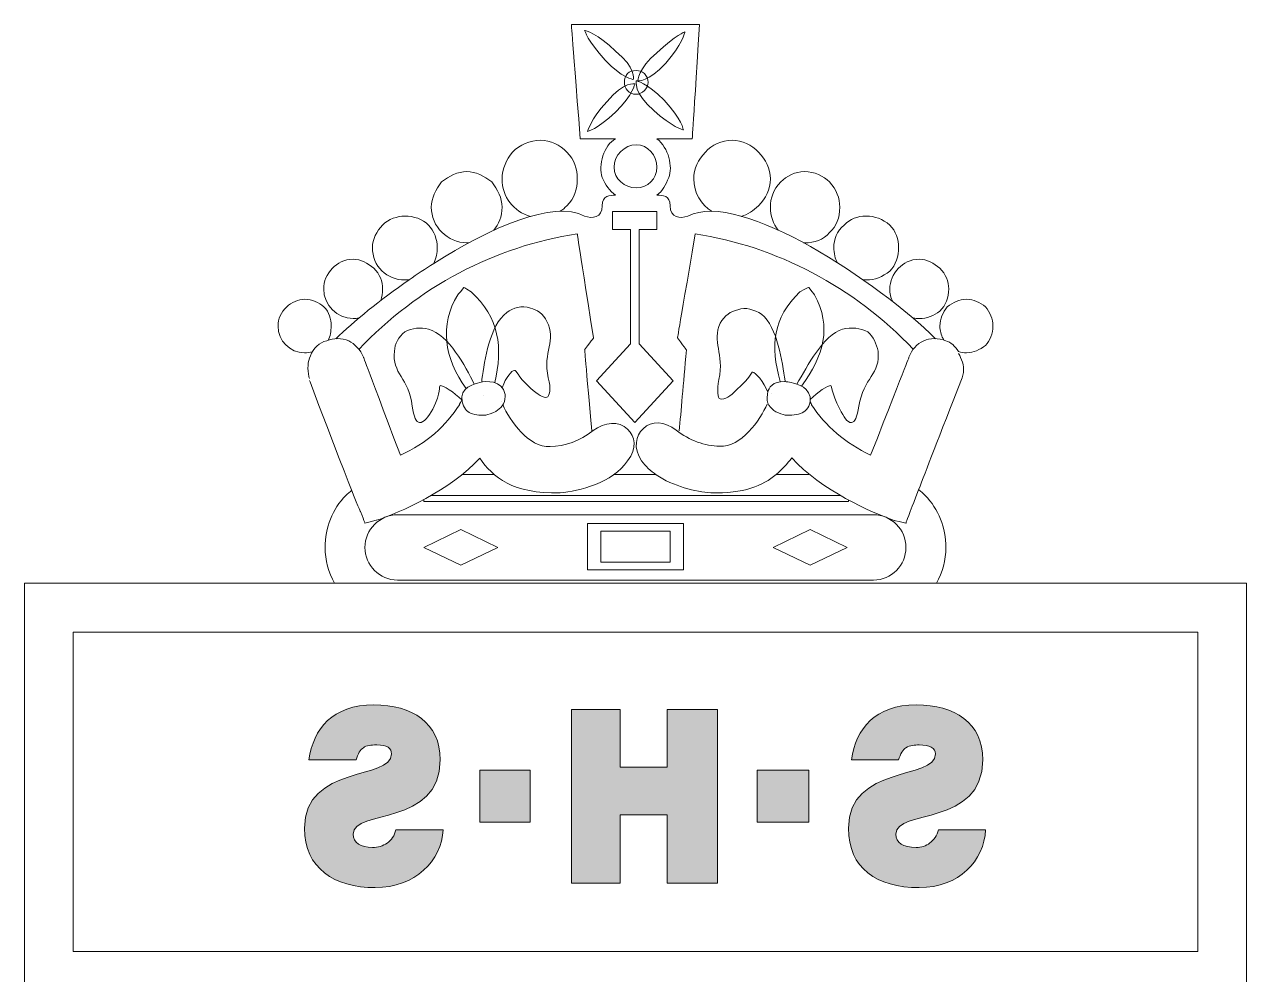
# Model space of a CAD drawing. Header units: millimetres. Extents: x -19 to 19, y 0.4 to 44.6.
# Drawn here: x -11.76 to 11.77, y 26.35 to 44.64 of the extents above; entities that cross this region are included whole.
import ezdxf

# ---------------------------------------------------------------- set-up
doc = ezdxf.new("R2010")
doc.units = ezdxf.units.MM
doc.header["$MEASUREMENT"] = 0
doc.layers.add('Layer 1', color=7, linetype='Continuous')

msp = doc.modelspace()

# ---------------------------------------------------------------- hatches: boundary and pattern name
at = {"layer": 'Layer 1', "true_color": 0x000000}
h = msp.add_hatch(color=18, dxfattribs=at)
h.dxf.hatch_style = 2
edge = h.paths.add_edge_path()
edge.add_spline(control_points=[(-5.375, 30.487), (-5.346, 30.601), (-5.289, 30.687), (-5.233, 30.716), (-5.176, 30.773), (-5.091, 30.773), (-4.977, 30.773), (-4.778, 30.773), (-4.693, 30.716), (-4.693, 30.601), (-4.693, 30.087), (-6.368, 30.401), (-6.368, 29.172), (-6.368, 28.4), (-5.8, 28.028), (-5.005, 28.028), (-4.239, 28.028), (-3.728, 28.543), (-3.7, 29.143), (-4.608, 29.143), (-4.608, 29.143), (-4.608, 29.143), (-4.636, 29.029), (-4.693, 28.943), (-4.778, 28.886), (-4.864, 28.829), (-4.949, 28.8), (-5.062, 28.8), (-5.289, 28.8), (-5.431, 28.886), (-5.431, 29.057), (-5.431, 29.543), (-3.756, 29.2), (-3.756, 30.487), (-3.756, 31.202), (-4.296, 31.545), (-5.034, 31.545), (-5.829, 31.545), (-6.198, 31.088), (-6.283, 30.487), (-6.283, 30.487), (-5.375, 30.487), (-5.375, 30.487)], knot_values=[0, 0, 0, 0, 1, 1, 1, 2, 2, 2, 3, 3, 3, 4, 4, 4, 5, 5, 5, 6, 6, 6, 7, 7, 7, 8, 8, 8, 9, 9, 9, 10, 10, 10, 11, 11, 11, 12, 12, 12, 13, 13, 13, 14, 14, 14, 14], degree=3, periodic=0)
h = msp.add_hatch(color=18, dxfattribs=at)
h.dxf.hatch_style = 2
edge = h.paths.add_edge_path()
edge.add_spline(control_points=[(5.072, 30.487), (5.101, 30.601), (5.158, 30.687), (5.214, 30.716), (5.299, 30.773), (5.385, 30.773), (5.47, 30.773), (5.669, 30.773), (5.782, 30.716), (5.782, 30.601), (5.782, 30.087), (4.107, 30.401), (4.107, 29.172), (4.107, 28.4), (4.647, 28.028), (5.47, 28.028), (6.236, 28.028), (6.719, 28.543), (6.747, 29.143), (5.839, 29.143), (5.839, 29.143), (5.839, 29.143), (5.811, 29.029), (5.754, 28.943), (5.669, 28.886), (5.612, 28.829), (5.498, 28.8), (5.413, 28.8), (5.158, 28.8), (5.016, 28.886), (5.016, 29.057), (5.016, 29.543), (6.691, 29.2), (6.691, 30.487), (6.691, 31.202), (6.151, 31.545), (5.413, 31.545), (4.618, 31.545), (4.249, 31.088), (4.164, 30.487), (4.164, 30.487), (5.072, 30.487), (5.072, 30.487)], knot_values=[0, 0, 0, 0, 1, 1, 1, 2, 2, 2, 3, 3, 3, 4, 4, 4, 5, 5, 5, 6, 6, 6, 7, 7, 7, 8, 8, 8, 9, 9, 9, 10, 10, 10, 11, 11, 11, 12, 12, 12, 13, 13, 13, 14, 14, 14, 14], degree=3, periodic=0)
h = msp.add_hatch(color=18, dxfattribs=at)
h.dxf.hatch_style = 2
h.paths.add_polyline_path([(1.581, 28.114), (1.581, 31.459), (0.615, 31.459), (0.615, 30.344), (-0.293, 30.344), (-0.293, 31.459), (-1.23, 31.459), (-1.23, 28.114), (-0.293, 28.114), (-0.293, 29.429), (0.615, 29.429), (0.615, 28.114)])
h = msp.add_hatch(color=18, dxfattribs=at)
h.dxf.hatch_style = 2
h.paths.add_polyline_path([(-2.99, 29.286), (-2.99, 30.287), (-2.025, 30.287), (-2.025, 29.286)])
h = msp.add_hatch(color=18, dxfattribs=at)
h.dxf.hatch_style = 2
h.paths.add_polyline_path([(2.347, 29.286), (2.347, 30.287), (3.341, 30.287), (3.341, 29.286)])

# ---------------------------------------------------------------- linework, layer by layer
at = {"layer": 'Layer 1', "color": 5, "lineweight": 0}
for p, q in [((-0.435, 40.695), (-0.435, 41.038)), ((-0.435, 41.038), (0.417, 41.038)), ((0.417, 41.038), (0.417, 40.695)), ((-0.094, 40.695), (-0.435, 40.695)), ((-0.094, 38.494), (-0.094, 40.695)), ((0.417, 40.695), (0.076, 40.695)), ((0.076, 40.695), (0.076, 38.494)), ((-0.747, 37.779), (-0.094, 38.494)), ((-0.094, 38.494), (-0.094, 38.494)), ((0.076, 38.494), (0.729, 37.779)), ((-0.009, 36.978), (-0.747, 37.779)), ((0.729, 37.779), (-0.009, 36.978)), ((-2.913, 37.497), (-2.913, 37.497)), ((-2.505, 37.477), (-2.505, 37.477)), ((2.627, 37.531), (2.627, 37.531)), ((-2.577, 37.384), (-2.577, 37.384)), ((-2.552, 37.325), (-2.552, 37.325)), ((2.541, 37.336), (2.541, 37.336)), ((3.184, 37.154), (3.184, 37.154)), ((0.405, 35.977), (0.405, 35.977)), ((-3.928, 35.577), (3.951, 35.577)), ((-4.069, 35.462), (-4.069, 35.498)), ((4.107, 35.462), (-4.069, 35.462)), ((-4.069, 35.462), (-4.069, 35.462)), ((4.107, 35.489), (4.107, 35.462)), ((-4.069, 34.576), (-3.359, 34.919)), ((-3.359, 34.919), (-2.649, 34.576)), ((-0.918, 34.147), (-0.918, 35.034)), ((-0.918, 35.034), (0.928, 35.034)), ((-0.662, 34.29), (-0.662, 34.891)), ((-0.662, 34.891), (0.672, 34.891)), ((0.672, 34.891), (0.672, 34.29)), ((0.928, 35.034), (0.928, 34.147)), ((3.369, 34.919), (2.659, 34.576)), ((4.079, 34.576), (3.369, 34.919)), ((-3.359, 34.233), (-4.069, 34.576)), ((-2.649, 34.576), (-3.359, 34.233)), ((-2.649, 34.576), (-2.649, 34.576)), ((2.659, 34.576), (3.369, 34.233)), ((2.659, 34.576), (2.659, 34.576)), ((3.369, 34.233), (4.079, 34.576)), ((0.928, 34.147), (-0.918, 34.147)), ((-0.918, 34.147), (-0.918, 34.147)), ((0.672, 34.29), (-0.662, 34.29)), ((-0.662, 34.29), (-0.662, 34.29)), ((-10.825, 32.946), (-10.825, 26.798)), ((10.835, 32.946), (-10.825, 32.946)), ((-10.825, 32.946), (-10.825, 32.946)), ((10.835, 26.798), (10.835, 32.946)), ((-10.825, 26.798), (10.835, 26.798))]:
    msp.add_line(p, q, dxfattribs=at)
at = {"layer": 'Layer 1', "color": 18, "lineweight": 0, "true_color": 0x000000}
for p, q in [((-0.293, 31.459), (-1.23, 31.459)), ((-1.23, 31.459), (-1.23, 28.114)), ((-0.293, 30.344), (-0.293, 31.459)), ((1.581, 31.459), (0.615, 31.459)), ((0.615, 31.459), (0.615, 30.344)), ((1.581, 28.114), (1.581, 31.459)), ((-2.99, 29.286), (-2.99, 30.287)), ((-2.99, 30.287), (-2.025, 30.287)), ((-2.025, 30.287), (-2.025, 29.286)), ((0.615, 30.344), (-0.293, 30.344)), ((2.347, 29.286), (2.347, 30.287)), ((2.347, 30.287), (3.341, 30.287)), ((3.341, 30.287), (3.341, 29.286)), ((-0.293, 28.114), (-0.293, 29.429)), ((-0.293, 29.429), (0.615, 29.429)), ((0.615, 29.429), (0.615, 28.114)), ((-2.025, 29.286), (-2.99, 29.286)), ((-2.99, 29.286), (-2.99, 29.286)), ((3.341, 29.286), (2.347, 29.286)), ((2.347, 29.286), (2.347, 29.286)), ((-1.23, 28.114), (-0.293, 28.114)), ((0.615, 28.114), (1.581, 28.114)), ((1.581, 28.114), (1.581, 28.114))]:
    msp.add_line(p, q, dxfattribs=at)
at = {"layer": 'Layer 1', "color": 5, "lineweight": 0}
for points in [[(-1.059, 42.44), (-1.23, 44.641), (-1.23, 44.641), (-1.23, 44.641)], [(-1.23, 44.641), (1.24, 44.641), (1.24, 44.641), (1.24, 44.641)], [(-0.378, 44.127), (-0.719, 44.47), (-0.974, 44.527), (-0.974, 44.527)], [(-0.974, 44.527), (-0.974, 44.527), (-0.918, 44.327), (-0.577, 43.955)], [(0.956, 44.498), (0.956, 44.498), (0.786, 44.441), (0.417, 44.098)], [(0.587, 43.898), (0.899, 44.241), (0.956, 44.498), (0.956, 44.498)], [(1.24, 44.641), (1.098, 42.44), (1.098, 42.44), (1.098, 42.44)], [(-0.038, 43.583), (-0.038, 43.583), (0.019, 43.812), (-0.378, 44.127)], [(0.417, 44.098), (0.048, 43.783), (0.048, 43.555), (0.048, 43.555)], [(-0.577, 43.955), (-0.265, 43.612), (-0.038, 43.583), (-0.038, 43.583)], [(0.048, 43.555), (0.048, 43.555), (0.246, 43.526), (0.587, 43.898)], [(-0.009, 43.498), (-0.009, 43.498), (-0.208, 43.555), (-0.549, 43.154)], [(0.019, 43.555), (0.019, 43.555), (-0.038, 43.326), (0.36, 42.983)], [(0.559, 43.183), (0.218, 43.526), (0.019, 43.555), (0.019, 43.555)], [(-0.378, 42.954), (-0.038, 43.297), (-0.009, 43.498), (-0.009, 43.498)], [(-0.549, 43.154), (-0.861, 42.811), (-0.918, 42.583), (-0.918, 42.583)], [(0.928, 42.611), (0.928, 42.611), (0.899, 42.811), (0.559, 43.183)], [(-0.918, 42.583), (-0.918, 42.583), (-0.747, 42.611), (-0.378, 42.954)], [(0.36, 42.983), (0.701, 42.668), (0.928, 42.611), (0.928, 42.611)], [(-0.378, 42.44), (-1.059, 42.44), (-1.059, 42.44), (-1.059, 42.44)], [(-0.634, 41.696), (-0.719, 41.925), (-0.605, 42.325), (-0.378, 42.44)], [(1.098, 42.44), (0.417, 42.44), (0.417, 42.44), (0.417, 42.44)], [(0.417, 42.44), (0.644, 42.268), (0.729, 41.896), (0.644, 41.696)], [(2.603, 41.667), (2.603, 41.868), (2.517, 42.039), (2.375, 42.182)], [(-0.378, 41.353), (-0.492, 41.439), (-0.577, 41.553), (-0.634, 41.696)], [(0.644, 41.696), (0.587, 41.553), (0.53, 41.439), (0.417, 41.353)], [(2.375, 41.153), (2.517, 41.296), (2.603, 41.467), (2.603, 41.667)], [(1.013, 40.953), (2.026, 41.476), (4.706, 39.651), (5.783, 38.593)], [(3.937, 41.124), (3.937, 41.296), (3.88, 41.467), (3.738, 41.61)], [(-3.881, 40.041), (-2.779, 40.74), (-1.58, 41.265), (-0.974, 40.953)], [(-1.444, 41.045), (-1.399, 41.076), (-1.356, 41.112), (-1.315, 41.153)], [(2.039, 40.947), (2.165, 40.982), (2.277, 41.054), (2.375, 41.153)], [(3.738, 40.638), (3.88, 40.752), (3.937, 40.924), (3.937, 41.124)], [(5.072, 40.352), (5.072, 40.495), (5.016, 40.667), (4.902, 40.781)], [(-1.116, 40.609), (-2.699, 40.374), (-4.187, 39.59), (-5.32, 38.386)], [(-0.804, 38.608), (-1.116, 40.609), (-1.116, 40.609), (-1.116, 40.609)], [(1.155, 40.609), (0.814, 38.608), (0.814, 38.608), (0.814, 38.608)], [(5.354, 38.391), (4.217, 39.591), (2.71, 40.375), (1.155, 40.609)], [(-3.245, 40.438), (-3.232, 40.438), (-3.219, 40.438), (-3.205, 40.439)], [(4.902, 39.895), (5.016, 40.009), (5.072, 40.181), (5.072, 40.352)], [(-4.353, 39.727), (-4.199, 39.834), (-4.041, 39.94), (-3.881, 40.041)], [(6.038, 39.551), (6.038, 39.694), (5.981, 39.837), (5.867, 39.952)], [(-5.767, 38.592), (-5.419, 38.927), (-4.914, 39.338), (-4.353, 39.727)], [(-4.438, 39.723), (-4.41, 39.723), (-4.381, 39.725), (-4.353, 39.728)], [(-3.302, 39.58), (-3.416, 39.437), (-3.416, 39.437), (-3.416, 39.437)], [(-3.16, 39.494), (-3.302, 39.58), (-3.302, 39.58), (-3.302, 39.58)], [(3.17, 39.494), (3.341, 39.58), (3.341, 39.58), (3.341, 39.58)], [(3.341, 39.58), (3.454, 39.437), (3.454, 39.437), (3.454, 39.437)], [(5.867, 39.123), (5.981, 39.237), (6.038, 39.38), (6.038, 39.551)], [(-3.416, 39.437), (-3.773, 38.855), (-3.678, 38.219), (-3.258, 37.634)], [(-2.705, 37.747), (-2.543, 38.416), (-2.622, 39.006), (-3.16, 39.494)], [(2.789, 37.767), (2.604, 38.46), (2.643, 38.991), (3.17, 39.494)], [(3.454, 39.437), (3.786, 38.824), (3.633, 38.265), (3.204, 37.68)], [(-2.953, 37.811), (-2.896, 38.183), (-2.811, 38.84), (-2.47, 39.098)], [(-2.47, 39.098), (-2.356, 39.183), (-2.186, 39.241), (-2.016, 39.183)], [(-2.016, 39.183), (-1.902, 39.155), (-1.76, 39.069), (-1.704, 38.926)], [(1.978, 39.151), (1.836, 39.123), (1.723, 39.037), (1.637, 38.894)], [(2.432, 39.065), (2.29, 39.151), (2.12, 39.208), (1.978, 39.151)], [(6.889, 38.837), (6.889, 38.98), (6.833, 39.094), (6.747, 39.208)], [(-5.431, 38.98), (-5.394, 38.98), (-5.357, 38.984), (-5.321, 38.991)], [(-1.704, 38.926), (-1.505, 38.554), (-1.789, 38.354), (-1.675, 37.839)], [(1.637, 38.894), (1.467, 38.522), (1.723, 38.322), (1.609, 37.807)], [(2.886, 37.779), (2.83, 38.15), (2.745, 38.808), (2.432, 39.065)], [(6.747, 38.465), (6.833, 38.551), (6.889, 38.694), (6.889, 38.837)], [(-5.516, 38.551), (-5.658, 38.608), (-5.8, 38.608), (-5.942, 38.551)], [(-4.438, 38.722), (-4.551, 38.636), (-4.636, 38.494), (-4.636, 38.351)], [(-3.983, 38.779), (-4.125, 38.808), (-4.296, 38.808), (-4.438, 38.722)], [(-3.103, 37.721), (-3.274, 38.065), (-3.586, 38.665), (-3.983, 38.779)], [(-0.974, 38.379), (-0.804, 38.608), (-0.804, 38.608), (-0.804, 38.608)], [(0.814, 38.608), (0.984, 38.379), (0.984, 38.379), (0.984, 38.379)], [(3.114, 37.721), (3.312, 38.065), (3.625, 38.665), (3.994, 38.779)], [(3.994, 38.779), (4.164, 38.808), (4.334, 38.808), (4.476, 38.722)], [(4.476, 38.722), (4.59, 38.636), (4.647, 38.494), (4.675, 38.351)], [(5.555, 38.551), (5.669, 38.608), (5.839, 38.608), (5.981, 38.551)], [(-5.942, 38.551), (-6.084, 38.522), (-6.198, 38.408), (-6.255, 38.265)], [(-5.233, 38.236), (-5.289, 38.379), (-5.403, 38.494), (-5.516, 38.551)], [(-0.838, 36.821), (-0.974, 38.379), (-0.974, 38.379), (-0.974, 38.379)], [(0.984, 38.379), (0.925, 37.696), (0.881, 37.193), (0.849, 36.821)], [(5.271, 38.236), (5.328, 38.379), (5.413, 38.494), (5.555, 38.551)], [(5.927, 38.594), (5.932, 38.584), (5.937, 38.575), (5.943, 38.566)], [(5.981, 38.551), (6.072, 38.528), (6.163, 38.45), (6.225, 38.346)], [(-6.368, 38.322), (-6.316, 38.322), (-6.264, 38.33), (-6.215, 38.343)], [(-6.255, 38.265), (-6.311, 38.15), (-6.312, 38.007), (-6.283, 37.864)], [(-4.523, 36.349), (-5.233, 38.236), (-5.233, 38.236), (-5.233, 38.236)], [(-4.636, 38.351), (-4.693, 37.922), (-4.353, 37.836), (-4.296, 37.293)], [(4.675, 38.351), (4.732, 37.922), (4.391, 37.836), (4.306, 37.293)], [(4.533, 36.349), (5.271, 38.236), (5.271, 38.236), (5.271, 38.236)], [(6.227, 38.311), (6.242, 38.286), (6.255, 38.259), (6.266, 38.232)], [(6.266, 38.232), (6.322, 38.12), (6.349, 37.98), (6.294, 37.84)], [(-6.283, 37.864), (-6.278, 37.842), (-6.274, 37.828), (-6.274, 37.828)], [(-6.274, 37.79), (-6.274, 37.79), (-6.261, 37.76), (-6.261, 37.76)], [(-6.261, 37.76), (-5.294, 35.199), (-5.288, 35.265), (-5.288, 35.265)], [(-3.898, 37.235), (-3.728, 37.578), (-3.785, 37.664), (-3.756, 37.693)], [(-3.756, 37.693), (-3.707, 37.693), (-3.486, 37.563), (-3.336, 37.417)], [(-3.331, 37.378), (-3.387, 37.664), (-3.103, 37.721), (-2.99, 37.75)], [(-2.99, 37.75), (-2.876, 37.779), (-2.564, 37.807), (-2.507, 37.521)], [(-2.946, 37.759), (-2.95, 37.765), (-2.953, 37.808), (-2.953, 37.811)], [(-1.675, 37.839), (-1.618, 37.639), (-1.647, 37.468), (-1.704, 37.468)], [(1.609, 37.807), (1.581, 37.607), (1.581, 37.436), (1.637, 37.436)], [(2.881, 37.767), (2.643, 37.779), (2.57, 37.64), (2.551, 37.562)], [(2.881, 37.767), (2.884, 37.772), (2.886, 37.776), (2.886, 37.779)], [(3, 37.75), (2.956, 37.759), (2.917, 37.765), (2.881, 37.767)], [(3.369, 37.378), (3.397, 37.664), (3.114, 37.721), (3, 37.75)], [(3.767, 37.693), (3.718, 37.693), (3.503, 37.567), (3.371, 37.424)], [(3.937, 37.235), (3.767, 37.578), (3.795, 37.664), (3.767, 37.693)], [(6.294, 37.84), (5.841, 36.675), (5.593, 36.037), (5.457, 35.687)], [(-2.505, 37.48), (-2.506, 37.335), (-2.593, 37.247), (-2.687, 37.193)], [(-2.507, 37.521), (-2.506, 37.507), (-2.505, 37.493), (-2.505, 37.48)], [(-1.704, 37.468), (-1.76, 37.439), (-1.874, 37.525), (-2.016, 37.639)], [(1.637, 37.436), (1.723, 37.407), (1.836, 37.493), (1.95, 37.607)], [(2.546, 37.521), (2.511, 37.346), (2.604, 37.246), (2.708, 37.188)], [(2.551, 37.562), (2.547, 37.545), (2.546, 37.53), (2.546, 37.521)], [(-3.387, 37.321), (-3.643, 36.921), (-4.012, 36.578), (-4.523, 36.349)], [(-3.339, 37.418), (-3.387, 37.321), (-3.387, 37.321), (-3.387, 37.321)], [(-3.171, 37.16), (-3.244, 37.195), (-3.307, 37.26), (-3.331, 37.378)], [(-2.687, 37.193), (-2.757, 37.153), (-2.83, 37.133), (-2.876, 37.121)], [(-1.64, 36.518), (-2.054, 36.49), (-2.414, 37.019), (-2.552, 37.325)], [(1.623, 36.524), (2.04, 36.496), (2.404, 37.027), (2.541, 37.336)], [(2.708, 37.188), (2.773, 37.152), (2.842, 37.132), (2.886, 37.121)], [(3.184, 37.154), (3.27, 37.187), (3.344, 37.252), (3.369, 37.378)], [(3.369, 37.378), (3.397, 37.321), (3.397, 37.321), (3.397, 37.321)], [(3.397, 37.321), (3.653, 36.921), (4.05, 36.578), (4.533, 36.349)], [(-2.876, 37.121), (-2.943, 37.121), (-3.067, 37.111), (-3.171, 37.16)], [(-0.148, 36.852), (-0.313, 37.019), (-0.59, 36.991), (-0.811, 36.824)], [(0.15, 36.86), (0.317, 37.028), (0.567, 37), (0.789, 36.832)], [(2.886, 37.121), (2.95, 37.121), (3.076, 37.112), (3.184, 37.154)], [(-0.811, 36.824), (-1.06, 36.629), (-1.364, 36.518), (-1.64, 36.518)], [(-0.148, 36.239), (0.046, 36.49), (-0.009, 36.713), (-0.148, 36.852)], [(0.122, 36.244), (-0.045, 36.496), (0.011, 36.72), (0.15, 36.86)], [(0.789, 36.832), (1.04, 36.636), (1.345, 36.524), (1.623, 36.524)], [(-4.984, 35.098), (-4.542, 35.237), (-3.547, 35.683), (-2.994, 36.295)], [(-2.994, 36.295), (-2.745, 35.933), (-2.358, 35.599), (-1.447, 35.627)], [(0.405, 35.974), (0.296, 36.049), (0.199, 36.139), (0.122, 36.244)], [(3.013, 36.3), (2.927, 36.186), (2.832, 36.076), (2.715, 35.978)], [(4.987, 35.096), (4.57, 35.236), (3.569, 35.684), (3.013, 36.3)], [(-1.447, 35.627), (-1.087, 35.655), (-0.424, 35.822), (-0.148, 36.239)], [(-2.714, 35.978), (-2.928, 35.978), (-3.136, 35.978), (-3.339, 35.978)], [(0.405, 35.977), (0.118, 35.977), (-0.152, 35.977), (-0.407, 35.977)], [(1.457, 35.628), (1.165, 35.649), (0.732, 35.748), (0.405, 35.974)], [(2.715, 35.978), (2.457, 35.762), (2.089, 35.608), (1.457, 35.628)], [(3.341, 35.977), (3.127, 35.977), (2.918, 35.977), (2.716, 35.977)], [(-5.455, 35.675), (-5.496, 35.644), (-5.535, 35.612), (-5.573, 35.577)], [(5.457, 35.687), (5.293, 35.264), (5.293, 35.264), (5.293, 35.264)], [(5.583, 35.577), (5.544, 35.616), (5.502, 35.653), (5.458, 35.687)], [(-5.288, 35.265), (-5.205, 35.042), (-5.205, 35.042), (-5.205, 35.042)], [(-5.205, 35.042), (-4.984, 35.098), (-4.984, 35.098), (-4.984, 35.098)], [(5.21, 35.04), (4.987, 35.096), (4.987, 35.096), (4.987, 35.096)], [(5.293, 35.264), (5.21, 35.04), (5.21, 35.04), (5.21, 35.04)], [(-11.762, 16.218), (-11.762, 33.89), (-11.762, 33.89), (-11.762, 33.89)], [(-11.762, 33.89), (11.772, 33.89), (11.772, 33.89), (11.772, 33.89)], [(-11.762, 16.218), (-11.762, 33.89), (-11.762, 33.89), (-11.762, 33.89)], [(-11.762, 33.89), (11.772, 33.89), (11.772, 33.89), (11.772, 33.89)], [(4.59, 33.947), (4.59, 33.947), (-4.58, 33.947), (-4.58, 33.947)], [(11.772, 33.89), (11.772, 16.218), (11.772, 16.218), (11.772, 16.218)], [(11.772, 33.89), (11.772, 16.218), (11.772, 16.218), (11.772, 16.218)]]:
    msp.add_open_spline(points, degree=3, dxfattribs=at)
for points, knots in [([(-0.208, 43.526), (-0.208, 43.412), (-0.123, 43.297), (0.019, 43.297), (0.133, 43.297), (0.246, 43.412), (0.246, 43.526), (0.246, 43.669), (0.133, 43.755), (0.019, 43.755), (-0.123, 43.755), (-0.208, 43.669), (-0.208, 43.526), (-0.208, 43.526), (-0.208, 43.526), (-0.208, 43.526)], [0, 0, 0, 0, 1, 1, 1, 2, 2, 2, 3, 3, 3, 4, 4, 4, 5, 5, 5, 5]), ([(-1.315, 42.182), (-1.457, 42.325), (-1.627, 42.411), (-1.826, 42.411), (-2.025, 42.411), (-2.223, 42.325), (-2.365, 42.182)], [3, 3, 3, 3, 4, 4, 4, 5, 5, 5, 5]), ([(2.375, 42.182), (2.234, 42.325), (2.063, 42.411), (1.865, 42.411), (1.666, 42.411), (1.467, 42.325), (1.354, 42.182)], [4, 4, 4, 4, 5, 5, 5, 6, 6, 6, 6]), ([(-2.365, 42.182), (-2.479, 42.039), (-2.564, 41.868), (-2.564, 41.667), (-2.564, 41.33), (-2.342, 41.033), (-2.017, 40.948)], [5, 5, 5, 5, 6, 6, 6, 7, 7, 7, 7]), ([(-1.315, 41.153), (-1.173, 41.296), (-1.116, 41.467), (-1.116, 41.667), (-1.116, 41.868), (-1.173, 42.039), (-1.315, 42.182)], [1, 1, 1, 1, 2, 2, 2, 3, 3, 3, 3]), ([(0.019, 41.496), (-0.208, 41.496), (-0.407, 41.667), (-0.407, 41.896), (-0.407, 42.125), (-0.208, 42.325), (0.019, 42.325), (0.246, 42.325), (0.417, 42.125), (0.417, 41.896), (0.417, 41.667), (0.246, 41.496), (0.019, 41.496), (0.019, 41.496), (0.019, 41.496), (0.019, 41.496)], [0, 0, 0, 0, 1, 1, 1, 2, 2, 2, 3, 3, 3, 4, 4, 4, 5, 5, 5, 5]), ([(1.354, 42.182), (1.212, 42.039), (1.126, 41.868), (1.126, 41.667), (1.126, 41.407), (1.27, 41.171), (1.48, 41.038)], [6, 6, 6, 6, 7, 7, 7, 8, 8, 8, 8]), ([(-2.763, 41.61), (-2.905, 41.725), (-3.075, 41.81), (-3.245, 41.81), (-3.416, 41.81), (-3.586, 41.725), (-3.728, 41.61)], [2, 2, 2, 2, 3, 3, 3, 4, 4, 4, 4]), ([(3.738, 41.61), (3.625, 41.725), (3.454, 41.81), (3.256, 41.81), (3.085, 41.81), (2.915, 41.725), (2.801, 41.61)], [5, 5, 5, 5, 6, 6, 6, 7, 7, 7, 7]), ([(-3.728, 41.61), (-3.842, 41.467), (-3.927, 41.296), (-3.927, 41.124), (-3.927, 40.752), (-3.614, 40.438), (-3.245, 40.438)], [4, 4, 4, 4, 5, 5, 5, 6, 6, 6, 6]), ([(-2.725, 40.68), (-2.631, 40.792), (-2.564, 40.947), (-2.564, 41.124), (-2.564, 41.296), (-2.649, 41.467), (-2.763, 41.61)], [0, 0, 0, 0, 1, 1, 1, 2, 2, 2, 2]), ([(2.801, 41.61), (2.659, 41.467), (2.603, 41.296), (2.603, 41.124), (2.603, 40.958), (2.659, 40.803), (2.755, 40.683)], [7, 7, 7, 7, 8, 8, 8, 9, 9, 9, 9]), ([(-0.974, 40.953), (-0.832, 40.895), (-0.634, 40.924), (-0.634, 41.153), (-0.634, 41.353), (-0.492, 41.353), (-0.378, 41.353)], [2, 2, 2, 2, 3, 3, 3, 4, 4, 4, 4]), ([(0.417, 41.353), (0.53, 41.353), (0.672, 41.353), (0.672, 41.153), (0.672, 40.924), (0.871, 40.895), (1.013, 40.953)], [13, 13, 13, 13, 14, 14, 14, 15, 15, 15, 15]), ([(-3.983, 40.781), (-4.097, 40.895), (-4.267, 40.953), (-4.438, 40.953), (-4.58, 40.953), (-4.75, 40.895), (-4.864, 40.781)], [2, 2, 2, 2, 3, 3, 3, 4, 4, 4, 4]), ([(4.902, 40.781), (4.76, 40.895), (4.618, 40.953), (4.448, 40.953), (4.278, 40.953), (4.136, 40.895), (4.022, 40.781)], [5, 5, 5, 5, 6, 6, 6, 7, 7, 7, 7]), ([(-4.864, 40.781), (-4.977, 40.667), (-5.062, 40.495), (-5.062, 40.352), (-5.062, 39.98), (-4.778, 39.723), (-4.438, 39.723)], [4, 4, 4, 4, 5, 5, 5, 6, 6, 6, 6]), ([(-3.881, 40.041), (-3.836, 40.135), (-3.813, 40.244), (-3.813, 40.352), (-3.813, 40.495), (-3.87, 40.667), (-3.983, 40.781)], [0, 0, 0, 0, 1, 1, 1, 2, 2, 2, 2]), ([(4.022, 40.781), (3.88, 40.667), (3.823, 40.495), (3.823, 40.352), (3.823, 40.238), (3.85, 40.134), (3.897, 40.046)], [7, 7, 7, 7, 8, 8, 8, 9, 9, 9, 9]), ([(3.243, 40.438), (3.247, 40.438), (3.251, 40.438), (3.256, 40.438), (3.454, 40.438), (3.625, 40.495), (3.738, 40.638)], [0, 0, 0, 0, 1, 1, 1, 2, 2, 2, 2]), ([(-5.034, 39.952), (-5.147, 40.038), (-5.289, 40.123), (-5.431, 40.123), (-5.602, 40.123), (-5.744, 40.038), (-5.829, 39.952)], [2, 2, 2, 2, 3, 3, 3, 4, 4, 4, 4]), ([(5.867, 39.952), (5.754, 40.038), (5.612, 40.123), (5.47, 40.123), (5.299, 40.123), (5.158, 40.038), (5.072, 39.952)], [5, 5, 5, 5, 6, 6, 6, 7, 7, 7, 7]), ([(-5.829, 39.952), (-5.942, 39.837), (-5.999, 39.694), (-5.999, 39.551), (-5.999, 39.237), (-5.744, 38.98), (-5.431, 38.98)], [4, 4, 4, 4, 5, 5, 5, 6, 6, 6, 6]), ([(-4.902, 39.327), (-4.876, 39.395), (-4.864, 39.47), (-4.864, 39.551), (-4.864, 39.694), (-4.92, 39.837), (-5.034, 39.952)], [0, 0, 0, 0, 1, 1, 1, 2, 2, 2, 2]), ([(4.391, 39.725), (4.41, 39.724), (4.429, 39.723), (4.448, 39.723), (4.618, 39.723), (4.76, 39.78), (4.902, 39.895)], [0, 0, 0, 0, 1, 1, 1, 2, 2, 2, 2]), ([(5.072, 39.952), (4.959, 39.837), (4.902, 39.694), (4.902, 39.551), (4.902, 39.463), (4.922, 39.379), (4.958, 39.304)], [7, 7, 7, 7, 8, 8, 8, 9, 9, 9, 9]), ([(-5.999, 39.208), (-6.084, 39.294), (-6.226, 39.351), (-6.368, 39.351), (-6.482, 39.351), (-6.624, 39.294), (-6.709, 39.208)], [2, 2, 2, 2, 3, 3, 3, 4, 4, 4, 4]), ([(6.747, 39.208), (6.634, 39.294), (6.52, 39.351), (6.378, 39.351), (6.236, 39.351), (6.123, 39.294), (6.009, 39.208)], [5, 5, 5, 5, 6, 6, 6, 7, 7, 7, 7]), ([(-6.709, 39.208), (-6.822, 39.094), (-6.879, 38.98), (-6.879, 38.837), (-6.879, 38.551), (-6.652, 38.322), (-6.368, 38.322)], [4, 4, 4, 4, 5, 5, 5, 6, 6, 6, 6]), ([(-5.916, 38.561), (-5.87, 38.64), (-5.857, 38.738), (-5.857, 38.837), (-5.857, 38.98), (-5.886, 39.094), (-5.999, 39.208)], [0, 0, 0, 0, 1, 1, 1, 2, 2, 2, 2]), ([(5.356, 38.991), (5.393, 38.984), (5.431, 38.98), (5.47, 38.98), (5.612, 38.98), (5.754, 39.037), (5.867, 39.123)], [0, 0, 0, 0, 1, 1, 1, 2, 2, 2, 2]), ([(6.009, 39.208), (5.924, 39.094), (5.867, 38.98), (5.867, 38.837), (5.867, 38.749), (5.889, 38.666), (5.927, 38.594)], [7, 7, 7, 7, 8, 8, 8, 9, 9, 9, 9]), ([(6.225, 38.345), (6.273, 38.33), (6.325, 38.322), (6.378, 38.322), (6.52, 38.322), (6.634, 38.379), (6.747, 38.465)], [0, 0, 0, 0, 1, 1, 1, 2, 2, 2, 2]), ([(-2.016, 37.639), (-2.3, 37.897), (-2.271, 37.982), (-2.328, 37.982), (-2.378, 37.982), (-2.49, 37.853), (-2.561, 37.648)], [8, 8, 8, 8, 9, 9, 9, 10, 10, 10, 10]), ([(1.95, 37.607), (2.234, 37.864), (2.234, 37.95), (2.262, 37.95), (2.311, 37.95), (2.485, 37.76), (2.551, 37.562)], [8, 8, 8, 8, 9, 9, 9, 10, 10, 10, 10]), ([(-4.296, 37.293), (-4.267, 37.092), (-4.211, 36.978), (-4.154, 36.978), (-4.069, 36.978), (-3.983, 37.092), (-3.898, 37.235)], [4, 4, 4, 4, 5, 5, 5, 6, 6, 6, 6]), ([(4.306, 37.293), (4.278, 37.092), (4.221, 36.978), (4.164, 36.978), (4.079, 36.978), (4.022, 37.092), (3.937, 37.235)], [5, 5, 5, 5, 6, 6, 6, 7, 7, 7, 7]), ([(-5.573, 35.577), (-5.829, 35.32), (-5.971, 34.948), (-5.971, 34.576), (-5.971, 34.327), (-5.906, 34.093), (-5.792, 33.89)], [1, 1, 1, 1, 2, 2, 2, 3, 3, 3, 3]), ([(5.801, 33.889), (5.918, 34.094), (5.981, 34.329), (5.981, 34.576), (5.981, 34.948), (5.839, 35.32), (5.583, 35.577)], [0, 0, 0, 0, 1, 1, 1, 2, 2, 2, 2]), ([(-4.58, 33.947), (-4.92, 33.947), (-5.204, 34.233), (-5.204, 34.576), (-5.204, 34.919), (-4.92, 35.205), (-4.58, 35.205), (4.59, 35.205), (4.59, 35.205), (4.59, 35.205)], [0, 0, 0, 0, 1, 1, 1, 2, 2, 2, 3, 3, 3, 3]), ([(4.59, 35.205), (4.93, 35.205), (5.214, 34.919), (5.214, 34.576), (5.214, 34.233), (4.93, 33.947), (4.59, 33.947)], [3, 3, 3, 3, 4, 4, 4, 5, 5, 5, 5])]:
    msp.add_open_spline(points, degree=3, knots=knots, dxfattribs=at)
at = {"layer": 'Layer 1', "color": 18, "lineweight": 0, "true_color": 0x000000}
for points, knots in [([(-4.778, 28.886), (-4.864, 28.829), (-4.949, 28.8), (-5.062, 28.8), (-5.289, 28.8), (-5.431, 28.886), (-5.431, 29.057), (-5.431, 29.543), (-3.756, 29.2), (-3.756, 30.487), (-3.756, 31.202), (-4.296, 31.545), (-5.034, 31.545), (-5.829, 31.545), (-6.198, 31.088), (-6.283, 30.487)], [8, 8, 8, 8, 9, 9, 9, 10, 10, 10, 11, 11, 11, 12, 12, 12, 13, 13, 13, 13]), ([(5.669, 28.886), (5.612, 28.829), (5.498, 28.8), (5.413, 28.8), (5.158, 28.8), (5.016, 28.886), (5.016, 29.057), (5.016, 29.543), (6.691, 29.2), (6.691, 30.487), (6.691, 31.202), (6.151, 31.545), (5.413, 31.545), (4.618, 31.545), (4.249, 31.088), (4.164, 30.487)], [8, 8, 8, 8, 9, 9, 9, 10, 10, 10, 11, 11, 11, 12, 12, 12, 13, 13, 13, 13]), ([(-5.233, 30.716), (-5.176, 30.773), (-5.091, 30.773), (-4.977, 30.773), (-4.778, 30.773), (-4.693, 30.716), (-4.693, 30.601), (-4.693, 30.087), (-6.368, 30.401), (-6.368, 29.172), (-6.368, 28.4), (-5.8, 28.028), (-5.005, 28.028), (-4.239, 28.028), (-3.728, 28.543), (-3.7, 29.143)], [1, 1, 1, 1, 2, 2, 2, 3, 3, 3, 4, 4, 4, 5, 5, 5, 6, 6, 6, 6]), ([(5.214, 30.716), (5.299, 30.773), (5.385, 30.773), (5.47, 30.773), (5.669, 30.773), (5.782, 30.716), (5.782, 30.601), (5.782, 30.087), (4.107, 30.401), (4.107, 29.172), (4.107, 28.4), (4.647, 28.028), (5.47, 28.028), (6.236, 28.028), (6.719, 28.543), (6.747, 29.143)], [1, 1, 1, 1, 2, 2, 2, 3, 3, 3, 4, 4, 4, 5, 5, 5, 6, 6, 6, 6])]:
    msp.add_open_spline(points, degree=3, knots=knots, dxfattribs=at)
for points in [[(-5.375, 30.487), (-5.346, 30.601), (-5.289, 30.687), (-5.233, 30.716)], [(5.072, 30.487), (5.101, 30.601), (5.158, 30.687), (5.214, 30.716)], [(-6.283, 30.487), (-6.283, 30.487), (-5.375, 30.487), (-5.375, 30.487)], [(4.164, 30.487), (4.164, 30.487), (5.072, 30.487), (5.072, 30.487)], [(-4.608, 29.143), (-4.636, 29.029), (-4.693, 28.943), (-4.778, 28.886)], [(-3.7, 29.143), (-4.608, 29.143), (-4.608, 29.143), (-4.608, 29.143)], [(5.839, 29.143), (5.811, 29.029), (5.754, 28.943), (5.669, 28.886)], [(6.747, 29.143), (5.839, 29.143), (5.839, 29.143), (5.839, 29.143)]]:
    msp.add_open_spline(points, degree=3, dxfattribs=at)

doc.saveas('drawing.dxf')
